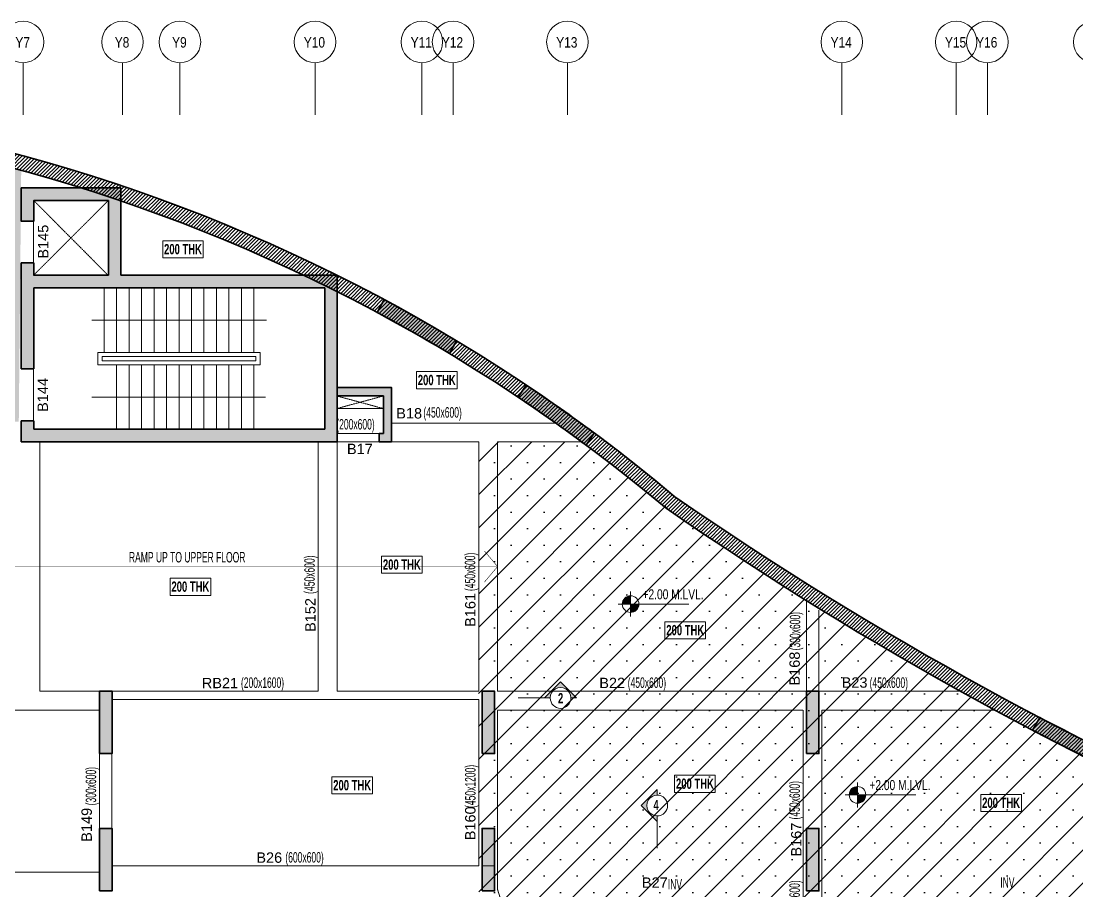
# Model space of a CAD drawing. Header units: millimetres. Extents: x -8 to 75727, y 28 to 63523.
# Drawn here: x 22063 to 47455, y 42611 to 63523 of the extents above; entities that cross this region are included whole.
import ezdxf
from ezdxf.enums import TextEntityAlignment as Align

# ---------------------------------------------------------------- set-up
doc = ezdxf.new("R2010")
doc.units = ezdxf.units.MM
doc.linetypes.add('Grid Line', pattern=[2222.5, 1270, -317.4999999999999, 317.4999999999999, -317.4999999999999])
doc.linetypes.add('HIDDEN', pattern=[0.375, 0.25, -0.125])
for name, color, linetype, lineweight in [('A-ANNO-DIMS', 8, 'Continuous', 15), ('A-DETL-MISC', 35, 'Continuous', 15), ('A-FLOR-IDEN', 11, 'Continuous', 9), ('A-GRIDS', 8, 'Continuous', 9), ('A-HIDD-ABVE', 8, 'HIDDEN', 20), ('G-____-____-DIMS', 7, 'Continuous', 9), ('G-ANNO-SYMB', 1, 'Continuous', 9), ('S-BEAM', 7, 'Continuous', 18), ('S-BEAM-IDEN', 2, 'Continuous', 9), ('S-COL HATCH', 9, 'Continuous', 0), ('S-COLS', 5, 'Continuous', 35), ('S-GRIDS', 8, 'Continuous', 9)]:
    doc.layers.add(name, color=color, linetype=linetype, lineweight=lineweight)
doc.layers.add('Beam Nos', color=7, linetype='Continuous')
doc.layers.add('HATCH', color=8, linetype='Continuous')
doc.styles.add('Arial Narrow', font='ARIALN.TTF', dxfattribs={"height": 399.9999999999996})
doc.styles.add('Dim.s & Anno.(Misc.)', font='ARIALN.TTF')
doc.styles.add('SC-BBS1', font='SansSerif')
doc.styles.add('Swis721 LtCn BT', font='swisscl.ttf', dxfattribs={"width": 0.9, "height": 233.3551617873649})
doc.styles.add('Swis721 LtCn BT_1', font='swisscl.ttf', dxfattribs={"height": 239.9999999999999})
doc.styles.add('Swis721 LtCn BT_B', font='', dxfattribs={"width": 0.9, "height": 246.9183359013865})
doc.styles.get('Swis721 LtCn BT_B').set_extended_font_data('Swis721 LtCn BT', bold=True)
doc.dimstyles.new('A-GFC-100', dxfattribs={"dimscale": 100, "dimtxt": 1.75, "dimasz": 1.5, "dimexe": 1.5, "dimexo": 0, "dimgap": 1, "dimtad": 1, "dimdsep": 46, "dimtxsty": 'Dim.s & Anno.(Misc.)', "dimblk": 'ARCHTICK', "dimcen": 0, "dimdle": 1.5, "dimclrd": 256, "dimclre": 8, "dimclrt": 6, "dimazin": 2, "dimtfac": 1, "dimtix": 1, "dimtmove": 2, "dimatfit": 3, "dimfxl": 1, "dimtolj": 1, "dimlwd": -1, "dimlwe": 9, "dimarcsym": 0})

# ---------------------------------------------------------------- blocks, each defined once
blk = doc.blocks.new('_ARCHTICK')
at = {"color": 0, "linetype": 'ByBlock', "const_width": 0.15}
blk.add_lwpolyline([(-0.5, -0.5), (0.5, 0.5)], dxfattribs=at)
blk = doc.blocks.new('Spot Elevations - M_Spot Elevation - Target Filled-23738-FIRST FLOOR  FRAMING PLAN _NTA_')
at = {"layer": 'G-____-____-DIMS'}
h = blk.add_hatch(color=256, dxfattribs=at)
edge = h.paths.add_edge_path(flags=0)
edge.add_line((1.6e-15, 0), (-1.999999999999998, 0))
edge.add_arc((-2.6e-15, 1.9e-15), 1.999999999999994, 90.00000000000023, 180.0000000000001, ccw=False)
edge.add_line((1.6e-15, 1.999999999999998), (1.6e-15, 0))
h = blk.add_hatch(color=256, dxfattribs=at)
edge = h.paths.add_edge_path(flags=0)
edge.add_line((1.6e-15, 0), (2.000000000000003, 0))
edge.add_arc((9e-15, -5.8e-15), 1.999999999999992, 269.9999999999993, 359.99999999999983, ccw=False)
edge.add_line((1.6e-15, -1.999999999999999), (1.6e-15, 0))
for p, q in [((1.9e-15, -2.999999999999999), (1.9e-15, 2.999999999999999)), ((-2.999999999999997, 0), (14, 0))]:
    blk.add_line(p, q, dxfattribs=at)
blk.add_circle((1.6e-15, 0), 2.000000000000001, dxfattribs=at)
blk = doc.blocks.new('Detail View - M_Section Head - Structural Type 1-785420-STILT FLOOR FRAMING PLAN')
at = {"layer": 'G-ANNO-SYMB'}
h = blk.add_hatch(color=9, dxfattribs=at)
edge = h.paths.add_edge_path(flags=0)
edge.add_line((-8.500000000000005, -4e-16), (-9.8556349186104, -4e-16))
edge.add_line((-9.8556349186104, 0), (-5.988771130054798, 3.866863788555649))
edge.add_line((-5.988771130054798, 3.866863788555649), (-2.121907341499162, -3.15e-14))
edge.add_line((-2.121907341499162, -3.21e-14), (-3.500000000000005, -3.77e-14))
edge.add_arc((-6.000000000000005, 1.5e-15), 2.499999999999998, 359.9999999999996, 540.0000000000001)
for p, q in [((-5.988771130054798, 3.866863788555649), (-9.8556349186104, -2.1e-15)), ((-5.988771130054798, 3.866863788555649), (-2.121907341499185, -8.5e-15)), ((-8.500000000000005, -4e-16), (-9.855634918610399, -4e-16)), ((-3.500000000000005, -8.8e-15), (-2.121907341499186, -8.8e-15))]:
    blk.add_line(p, q, dxfattribs=at)
at = {"layer": 'G-ANNO-SYMB', "color": 5}
for p, q in [((-5.988771130054798, 3.866863788555649), (-9.8556349186104, 0)), ((-2.121907341499162, -3.17e-14), (-5.988771130054798, 3.866863788555649)), ((-9.8556349186104, -4e-16), (-8.500000000000005, -4e-16)), ((-3.500000000000005, -3.77e-14), (4.242053689179703, -6e-15)), ((-3.500000000000005, -3.77e-14), (-2.121907341499162, -3.21e-14))]:
    blk.add_line(p, q, dxfattribs=at)
at = {"layer": 'G-ANNO-SYMB'}
blk.add_arc((-6.000000000000005, 1.7e-15), 2.500000000000002, 359.9999999999993, 179.9999999999996, dxfattribs=at)
at = {"layer": 'G-ANNO-SYMB', "color": 5}
for centre, radius, start, end in [((-6.000000000000005, 1.5e-15), 2.499999999999998, 359.9999999999996, 180.0000000000001), ((-6.000000000000005, 1.95e-14), 2.500000000000002, 180, 359.9999999999983)]:
    blk.add_arc(centre, radius, start, end, dxfattribs=at)
blk = doc.blocks.new('A$C89844c14')
at = {"layer": 'S-COL HATCH', "transparency": 33554687}
h = blk.add_hatch(dxfattribs=at)
h.set_pattern_fill('ANSI31', color=256, scale=500)
h.set_pattern_definition([(45, (-31243118.95039071, 21573255.04475099), (-44.19417382415922, 44.19417382415922), [])])
edge = h.paths.add_edge_path()
edge.add_line((-12641.36437787861, -10574.03004626185), (46763.39400777965, -10574.03004626185))
edge.add_line((46763.39400777965, -10574.03004626185), (50158.63604889065, -10423.83620051294))
edge.add_line((50158.63604889065, -10423.83620051294), (50158.63604889065, 18363.45195051283))
edge.add_arc((65986.83610693365, 101151.7779547721), 84287.8332837242, 235.3318360843077, 259.1763076908551, ccw=False)
edge.add_arc((-8442.753611341119, 269.379661232233), 41199.68046838963, 49.9961516128636, 101.0852321286915)
edge.add_line((-16364.17637338489, 40700.36693736166), (-15223.62516012043, 21151.17039509863))
edge.add_line((-15223.62516012043, 21151.17039509863), (-12641.36437787861, 21151.17039486021))
edge.add_line((-12641.36437787861, 21151.17039486021), (-12641.36437787861, -10574.03004626185))
edge = h.paths.add_edge_path(flags=16)
edge.add_line((-12291.36437835544, -10224.03004578501), (46755.65639505535, -10224.03004578501))
edge.add_line((46755.65639505535, -10224.03004578501), (49808.63604841381, -10088.97671297937))
edge.add_line((49808.63604841381, -10088.97671297937), (49808.63604841381, 18074.53277989477))
edge.add_arc((65986.83610427752, 101151.777949918), 84637.83327854906, 235.3207608542366, 258.9803174311657, ccw=False)
edge.add_arc((-8442.753610882908, 269.3796631880104), 40849.68046623029, 49.97334944151059, 100.6567920093794)
edge.add_line((-15996.90336217731, 40414.50658699125), (-14893.4499033913, 21501.17039509863))
edge.add_line((-14893.4499033913, 21501.17039509863), (-12291.36437835544, 21501.17039462179))
edge.add_line((-12291.36437835544, 21501.17039462179), (-12291.36437835544, -10224.03004578501))
h = blk.add_hatch(color=256, dxfattribs=at)
h.dxf.hatch_style = 1
h.paths.add_polyline_path([(9116.98672829941, 37152.32847986743), (4718.410191729665, 37152.32847986743), (4718.410191729665, 38940.81823940575, 0.0061394084809778), (3764.870239019394, 39252.32868109271), (2318.410443499685, 39252.32868109271), (2318.410355761647, 38452.32847986743), (2618.410192206502, 38452.32847986743), (2618.410192206502, 38952.32868109271), (4418.410191729665, 38952.32868109271), (4418.410191729665, 37152.32847986743), (2618.410192206502, 37152.32847986743), (2618.410192206502, 37452.32847986743), (2318.410271838307, 37452.32847986743), (2318.410166934133, 34902.32847986743), (2618.410191729665, 34902.32847986743), (2618.410191729665, 36852.32847986743), (9618.410192206504, 36852.32847986743), (9618.410192206504, 33452.32847962901), (2618.410191729665, 33452.32847962901), (2618.410191729665, 33652.32847986743), (2318.410192206502, 33652.32847986743), (2318.410192206502, 33152.32847962901), (9918.41019268334, 33152.32847962901), (9918.41019268334, 36759.98198723793, 0.005461092932289)])
h = blk.add_hatch(color=256, dxfattribs=at)
h.dxf.hatch_style = 1
h.paths.add_polyline_path([(4718.410191729665, 39252.32868109271), (3764.870239019394, 39252.32868109271, -0.0061394084809777), (4718.410191729665, 38940.81823940575)])
h = blk.add_hatch(color=256, dxfattribs=at)
h.dxf.hatch_style = 1
h.paths.add_polyline_path([(9916.488125164064, 37152.32847986743), (9116.98672829941, 37152.32847986743, -0.0054610929322891), (9918.41019268334, 36759.98198723793)])
h = blk.add_hatch(color=256, dxfattribs=at)
h.dxf.hatch_style = 1
h.paths.add_polyline_path([(11048.92116140947, 36566.86073822156), (10883.09765475243, 36258.63587787375, -0.0119099194119703), (12621.80857507884, 35269.11350852624), (12787.81885411963, 35577.68553232029, 0.011811406777988)])
h = blk.add_hatch(color=256, dxfattribs=at)
h.dxf.hatch_style = 1
h.paths.add_polyline_path([(11228.40951917693, 34451.18865903467), (9918.410194970667, 34451.16267657652), (9918.412713244557, 34251.15960171819), (11028.40955301747, 34251.18161733449), (11028.44738690555, 33351.16267636418), (10928.43067152798, 33351.18271977827), (10928.43461797759, 33152.32848249003), (11228.43530390039, 33151.15871177241), (11228.4095191732, 33351.16267636791)])
h = blk.add_hatch(color=256, dxfattribs=at)
h.dxf.hatch_style = 1
h.paths.add_polyline_path([(14465.38931171223, 34513.35306438059), (14270.55549418181, 34222.59580556676, -0.0119099194350363), (15905.50230845436, 33069.67815620452), (16100.55556829646, 33360.76290838793, 0.0118114067623344)])
h = blk.add_hatch(color=256, dxfattribs=at)
h.dxf.hatch_style = 1
h.paths.add_polyline_path([(4204.063150979578, 25652.33504745737), (4504.063152655959, 25652.33504838869), (4504.063148930669, 27152.33504838869), (4204.063146788627, 27152.33504745737)])
h = blk.add_hatch(color=256, dxfattribs=at)
h.dxf.hatch_style = 1
h.paths.add_polyline_path([(4204.063264600932, 25652.3350940235), (4504.063262552023, 25652.3350940235), (4504.063262552023, 27152.3350940235), (4204.063264600932, 27152.3350940235)])
h = blk.add_hatch(color=256, dxfattribs=at)
h.dxf.hatch_style = 1
h.paths.add_polyline_path([(13404.06315256283, 25652.33507237211), (13704.06315097958, 25652.33507307246), (13704.06314678862, 27152.33507307246), (13404.06314883753, 27152.33507237211)])
h = blk.add_hatch(color=256, dxfattribs=at)
h.dxf.hatch_style = 1
h.paths.add_polyline_path([(13404.06326432153, 25652.3350940235), (13704.06326413527, 25652.3350940235), (13704.06326413527, 27152.3350940235), (13404.06326432153, 27152.3350940235)])
h = blk.add_hatch(color=256, dxfattribs=at)
h.dxf.hatch_style = 1
h.paths.add_polyline_path([(21204.06315097958, 25652.33509332687), (21504.06315265596, 25652.3350940235), (21504.06314893067, 27152.3350940235), (21204.06314678863, 27152.33509332687)])
h = blk.add_hatch(color=256, dxfattribs=at)
h.dxf.hatch_style = 1
h.paths.add_polyline_path([(21204.06326460093, 25652.3350940235), (21504.06326255202, 25652.3350940235), (21504.06326255202, 27152.3350940235), (21204.06326460093, 27152.3350940235)])
h = blk.add_hatch(color=256, dxfattribs=at)
h.dxf.hatch_style = 1
h.paths.add_polyline_path([(28423.99673158675, 25307.0760040693), (28605.68384588138, 25607.67662080005, -0.0060300541328902), (26819.177078031, 26518.35735208914), (26637.80549352989, 26218.27875832841, 0.0060046413283246)])
h = blk.add_hatch(color=256, dxfattribs=at)
h.dxf.hatch_style = 1
h.paths.add_polyline_path([(4204.063160292804, 22352.34438299015), (4504.063158709556, 22352.34438392148), (4504.063155915588, 23852.34438392147), (4204.063156101852, 23852.34438299015)])
h = blk.add_hatch(color=256, dxfattribs=at)
h.dxf.hatch_style = 1
h.paths.add_polyline_path([(4204.063262738287, 22352.34442955628), (4504.063261155039, 22352.34442955628), (4504.063261155039, 23852.34442955628), (4204.063262738287, 23852.34442955628)])
h = blk.add_hatch(color=256, dxfattribs=at)
h.dxf.hatch_style = 1
h.paths.add_polyline_path([(13404.06315815076, 22352.34440836683), (13704.06315982714, 22352.34440860152), (13704.06315610185, 23852.34440860152), (13404.06315489113, 23852.34440836683)])
h = blk.add_hatch(color=256, dxfattribs=at)
h.dxf.hatch_style = 1
h.paths.add_polyline_path([(13404.06326292455, 22352.34442955628), (13704.06326273829, 22352.34442955628), (13704.06326273829, 23852.34442955628), (13404.06326292455, 23852.34442955628)])
h = blk.add_hatch(color=256, dxfattribs=at)
h.dxf.hatch_style = 1
h.paths.add_polyline_path([(21204.0631602928, 22352.34442885593), (21504.06315870956, 22352.34442955628), (21504.06315591559, 23852.34442955628), (21204.06315610185, 23852.34442885593)])
h = blk.add_hatch(color=256, dxfattribs=at)
h.dxf.hatch_style = 1
h.paths.add_polyline_path([(21204.06326273829, 22352.34442955628), (21504.06326115504, 22352.34442955628), (21504.06326115504, 23852.34442955628), (21204.06326273829, 23852.34442955628)])
at = {"layer": 'S-COLS'}
for p, q in [((4718.410191729665, 39252.32868109271, 5.384398549e-07), (2318.410443499685, 39252.32868109271, 3.28693309e-07)), ((4718.410191729665, 37152.32847986743, 2.087540928e-07), (4718.410191729665, 39252.32868109271, 5.384398549e-07)), ((2618.410192206502, 38952.32868109271), (4418.410191729665, 38952.32868109271, 5.384398549e-07)), ((4418.410191729665, 37152.32847986743, 2.087540928e-07), (4418.410191729665, 38952.32868109271, 5.384398549e-07)), ((4418.410191729665, 37152.32847986743, 2.087540928e-07), (2618.410192206502, 37152.32847986743)), ((9918.41019268334, 37152.32847986743), (4718.410191729665, 37152.32847986743, 2.087540928e-07)), ((9918.41019268334, 33152.32847962901), (9918.41019268334, 37152.32847986743)), ((2618.410191729665, 36852.32847986743), (9618.410192206504, 36852.32847986743)), ((2618.410191729665, 34902.32847986743), (2618.410191729665, 36852.32847986743)), ((9618.410192206504, 36852.32847986743), (9618.410192206504, 33452.32847962901)), ((2318.410192206502, 34902.32847986743), (2618.410191729665, 34902.32847986743)), ((2318.410192206502, 33652.32847986743), (2318.410192206502, 33152.32847962901)), ((2618.410191729665, 33652.32847986743), (2318.410192206502, 33652.32847986743)), ((2618.410191729665, 33452.32847962901), (2618.410191729665, 33652.32847986743)), ((9618.410192206504, 33452.32847962901), (2618.410191729665, 33452.32847962901)), ((2318.410192206502, 33152.32847962901), (9918.41019268334, 33152.32847962901))]:
    blk.add_line(p, q, dxfattribs=at)
for points, elevation in [([(-12641.36437787861, -10574.03004626185), (46763.39400777965, -10574.03004626185), (50158.63604889065, -10423.83620051294), (50158.63604889065, 18363.45195051283, -0.104418166803797), (18042.01030120998, 31828.38711067289, 0.2266855225477514), (-16364.17637338489, 40700.36693736166), (-15223.62516012043, 21151.17039509863), (-12641.36437787861, 21151.17039486021)], -9.701837e-10), ([(-12291.36437835544, -10224.03004578501), (46755.65639505535, -10224.03004578501), (49808.63604841381, -10088.97671297937), (49808.63604841381, 18074.53277989477, -0.1036025941680122), (17829.4674840942, 31549.83351107687, 0.2248253873117498), (-15996.90336217731, 40414.50658699125), (-14893.4499033913, 21501.17039509863), (-12291.36437835544, 21501.17039462179)], -3.2951e-10)]:
    blk.add_lwpolyline(points, format="xyb", close=True, dxfattribs=dict(at, elevation=elevation))
at = {"layer": 'S-COLS', "elevation": -9.924532e-10}
for points in [[(2618.410192206502, 38952.32868109271), (2618.410192206502, 38452.32847986743), (2318.410355761647, 38452.32847986743), (2318.410443499685, 39252.32868109271)], [(2618.410192206502, 37152.32847986743), (2618.410192206502, 37452.32847986743), (2318.410271838307, 37452.32847986743), (2318.410166934133, 34902.32851753757)], [(9918.410194970667, 34451.16267657652), (11228.40951917693, 34451.18865903467), (11228.4095191732, 33351.16267636791), (11228.43530390039, 33151.15871177241), (10928.43461797759, 33152.32848249003), (10928.43067152798, 33351.18271977827), (11028.44738690555, 33351.16267636418), (11028.40955301747, 34251.18161733449), (9918.412713244557, 34251.15960171819), (9918.410194970667, 34451.16267657652)]]:
    blk.add_lwpolyline(points, dxfattribs=at)
at = {"layer": 'S-COLS', "elevation": -8.166589e-10}
for points in [[(12787.81885708123, 35577.6855305396, 0.011811406798394), (11048.92116140947, 36566.86073822156), (10883.09765475243, 36258.63587787375, -0.0119099194119703), (12621.80857507884, 35269.11350852624), (12787.81885428726, 35577.68553263322)], [(14465.38931160793, 34513.35306422413), (14270.55549418181, 34222.59580556676, -0.0119099194350363), (15905.50230845436, 33069.67815620452), (16100.55556829646, 33360.76290838793, 0.0118114067829311), (14465.38930881396, 34513.35306632147)], [(26637.80548092351, 26218.27876495197, 0.0060046413709705), (28423.99673158675, 25307.0760040693), (28605.68384588138, 25607.67662080005, -0.0060300541328902), (26819.177078031, 26518.35735208914), (26637.8054930307, 26218.2787575014)]]:
    blk.add_lwpolyline(points, format="xyb", dxfattribs=at)
for points in [[(4204.063150979578, 25652.33504745737), (4504.063152655959, 25652.33504838869), (4504.063148930669, 27152.33504838869), (4204.063146788627, 27152.33504745737)], [(4204.063264600932, 25652.3350940235), (4504.063262552023, 25652.3350940235), (4504.063262552023, 27152.3350940235), (4204.063264600932, 27152.3350940235)], [(13404.06315256283, 25652.33507237211), (13704.06315097958, 25652.33507307246), (13704.06314678862, 27152.33507307246), (13404.06314883753, 27152.33507237211)], [(13404.06326432153, 25652.3350940235), (13704.06326413527, 25652.3350940235), (13704.06326413527, 27152.3350940235), (13404.06326432153, 27152.3350940235)], [(21204.06315097958, 25652.33509332687), (21504.06315265596, 25652.3350940235), (21504.06314893067, 27152.3350940235), (21204.06314678863, 27152.33509332687)], [(21204.06326460093, 25652.3350940235), (21504.06326255202, 25652.3350940235), (21504.06326255202, 27152.3350940235), (21204.06326460093, 27152.3350940235)], [(4204.063160292804, 22352.34438299015), (4504.063158709556, 22352.34438392148), (4504.063155915588, 23852.34438392147), (4204.063156101852, 23852.34438299015)], [(4204.063262738287, 22352.34442955628), (4504.063261155039, 22352.34442955628), (4504.063261155039, 23852.34442955628), (4204.063262738287, 23852.34442955628)], [(13404.06315815076, 22352.34440836683), (13704.06315982714, 22352.34440860152), (13704.06315610185, 23852.34440860152), (13404.06315489113, 23852.34440836683)], [(13404.06326292455, 22352.34442955628), (13704.06326273829, 22352.34442955628), (13704.06326273829, 23852.34442955628), (13404.06326292455, 23852.34442955628)], [(21204.0631602928, 22352.34442885593), (21504.06315870956, 22352.34442955628), (21504.06315591559, 23852.34442955628), (21204.06315610185, 23852.34442885593)], [(21204.06326273829, 22352.34442955628), (21504.06326115504, 22352.34442955628), (21504.06326115504, 23852.34442955628), (21204.06326273829, 23852.34442955628)]]:
    blk.add_lwpolyline(points, close=True, dxfattribs=at)
blk = doc.blocks.new('Grid - Type 1 Structural-6743905-9TH FLOOR LVL')
at = {"layer": 'A-GRIDS'}
blk.add_circle((0, 0), 4.000000000000003, dxfattribs=at)
blk = doc.blocks.new('A$C45bf0ae9')
at = {"layer": 'S-GRIDS', "linetype": 'Grid Line'}
for p, q in [((2364.999999999946, 41014.02994187338), (2364.999999999949, 42264.02994187338)), ((4754.999999999942, 41014.02994187338), (4754.999999999942, 42264.02994187338)), ((6134.999999999949, 41014.02994187338), (6134.999999999949, 42264.02994187338)), ((9384.999999999953, 41014.02994187338), (9384.999999999953, 42264.02994187338)), ((11954.99999999996, 41014.02994187336), (11954.99999999996, 42264.02994187336)), ((12704.99999999994, 41014.02994187336), (12704.99999999994, 42264.02994187336)), ((15454.99999999994, 41014.02994187335), (15454.99999999994, 42264.02994187336)), ((22055.00000000005, 41014.02994187335), (22055.00000000005, 42264.02994187335)), ((24805.00000000005, 41014.02994187333), (24805.00000000005, 42264.02994187333)), ((25555.00000000003, 41014.02994187333), (25555.00000000003, 42264.02994187333))]:
    blk.add_line(p, q, dxfattribs=at)
at = {"layer": 'A-GRIDS', "xscale": 124.9999999999999, "yscale": 124.9999999999999, "zscale": 124.9999999999999}
for p in [(2364.999999999942, 42764.02994187336), (4754.999999999937, 42764.02994187336), (6134.999999999945, 42764.02994187336), (9384.999999999942, 42764.02994187336), (11954.99999999995, 42764.02994187335), (12704.99999999993, 42764.02994187335), (15454.99999999993, 42764.02994187333), (22055.00000000004, 42764.02994187333), (24805.00000000003, 42764.02994187332), (25555.00000000002, 42764.02994187332), (28125.00000000003, 42764.02994187332)]:
    blk.add_blockref('Grid - Type 1 Structural-6743905-9TH FLOOR LVL', p, dxfattribs=at)
at = {"layer": 'A-GRIDS', "lineweight": 18, "char_height": 249.9999999999999, "attachment_point": 1, "style": 'Arial Narrow'}
for s, insert, width in [('Y7', (2178.597413103751, 42878.53991948889), 440.9281249999996), ('Y8', (4568.597413103744, 42878.53991948889), 440.9281249999996), ('Y9', (5948.597413103751, 42878.53991948889), 440.9281249999996), ('Y10', (9116.09741310375, 42878.53991948889), 641.3499999999995), ('Y11', (11686.09741310376, 42878.53991948887), 641.3499999999995), ('Y12', (12436.09741310373, 42878.53991948887), 641.3499999999995), ('Y13', (15186.09741310374, 42878.53991948887), 641.3499999999995), ('Y14', (21786.09741310384, 42878.53991948885), 641.3499999999995), ('Y15', (24536.09741310383, 42878.53991948885), 641.3499999999995), ('Y16', (25286.09741310382, 42878.53991948885), 641.3499999999995)]:
    blk.add_mtext(s, dxfattribs=dict(at, insert=insert, width=width))
blk = doc.blocks.new('A$Cf8d4ec59')
at = {"layer": 'A-DETL-MISC'}
for p, q in [((-5300.000001907349, -5.0067901611e-06), (-5300.000001907349, -1550.005597352982)), ((-5000.000005722046, -5.0067901611e-06), (-5000.000005722046, -1550.005597352982)), ((-4700.000005722046, -5.0067901611e-06), (-4700.000005722046, -1550.005597352982)), ((-4400.000001907349, -5.0067901611e-06), (-4400.000001907349, -1550.005597352982)), ((-4100.000001907349, -5.0067901611e-06), (-4100.000001907349, -1550.005597352982)), ((-3800.000001907349, -5.0067901611e-06), (-3800.000001907349, -1550.005597352982)), ((-3500.000005722046, -5.0067901611e-06), (-3500.000005722046, -1550.005597352982)), ((-3200.000005722046, -5.0067901611e-06), (-3200.000005722046, -1550.005597352982)), ((-2900.000001907349, -5.0067901611e-06), (-2900.000001907349, -1550.005597352982)), ((-2600.000001907349, -5.0067901611e-06), (-2600.000001907349, -1550.005597352982)), ((-2300.000001907349, -5.0067901611e-06), (-2300.000001907349, -1549.994012117386)), ((-2000.000005722046, -5.0067901611e-06), (-2000.000005722046, -1549.994012117386)), ((-1700.000005722046, -5.0067901611e-06), (-1700.000005722046, -1549.994012117386)), ((-5000.000005722046, -3400.00000500679), (-5000.000005722046, -1850.005112886429)), ((-4700.000005722046, -3400.00000500679), (-4700.000005722046, -1850.004632234573)), ((-4400.000001907349, -3400.00000500679), (-4400.000001907349, -1850.00414776802)), ((-4100.000001907349, -3400.00000500679), (-4100.000001907349, -1850.003667116165)), ((-3800.000001907349, -3400.00000500679), (-3800.000001907349, -1850.003182649612)), ((-3500.000005722046, -3400.00000500679), (-3500.000005722046, -1850.002698183059)), ((-3200.000005722046, -3400.00000500679), (-3200.000005722046, -1850.002217531204)), ((-2900.000001907349, -3400.00000500679), (-2900.000001907349, -1850.001733064651)), ((-2600.000001907349, -3400.00000500679), (-2600.000001907349, -1850.001252412796)), ((-2300.000001907349, -3400.00000500679), (-2300.000001907349, -1850.000771760941)), ((-2000.000005722046, -3400.00000500679), (-2000.000005722046, -1850.000287294388)), ((-1700.000005722046, -3400.00000500679), (-1700.000005722046, -1850.000287294388))]:
    blk.add_line(p, q, dxfattribs=at)
for points in [[(-1550.000001907348, -1549.999802827835), (-1550.000001907348, -1849.999806642532), (-5450.000005722046, -1850.005597352981), (-5450.000005722046, -1550.005597352982)], [(-1650.000001907348, -1649.999943971634), (-1650.000001907348, -1749.999940156936), (-5350.000001907349, -1750.00546002388), (-5350.000001907349, -1650.00546002388)]]:
    blk.add_lwpolyline(points, close=True, dxfattribs=at)
at = {"layer": 'A-ANNO-DIMS', "ltscale": 500}
for points in [[(-1400.000001907348, -775.0005238056183), (-5600.001485824584, -774.9584209918976)], [(-5599.998933792114, -2624.961293458939), (-1424.103029251098, -2625.000146150589)]]:
    blk.add_leader(points, dimstyle='A-GFC-100', override={"dimasz": 0.002, "dimtad": 0, "dimfxl": 0.18, "dimarcsym": 1}, dxfattribs=at)

msp = doc.modelspace()

# ---------------------------------------------------------------- hatches: boundary and pattern name
at = {"layer": 'HATCH'}
h = msp.add_hatch(dxfattribs=at)
h.set_pattern_fill('TRIANG', color=9, scale=1500)
h.set_pattern_definition([(60, (-31343267.20117182, 21493494.98079984), (-281.2499994554893, 487.1392893143734), [281.25, -281.25]), (120, (-31343267.20117182, 21493494.98079984), (-562.4999994554892, 3.143734856e-07), [281.2499999999996, -281.2499999999996]), (0, (-31343407.82617182, 21493738.55044434), (281.25, 487.139289), [281.25, -281.25])])
edge = h.paths.add_edge_path()
edge.add_line((11950.46094537659, 36008.78680278236), (7454.742372860595, 36008.78680278981))
edge.add_line((7454.742372860595, 36008.78680278981), (7454.742372860595, 41759.95426668847))
edge.add_line((7454.742372860595, 41759.95426668847), (4852.656847824738, 41759.9542671653))
edge.add_line((4852.656847824738, 41759.9542671653), (3746.862384167895, 60713.41558170939))
edge.add_line((3746.862384167895, 60713.41558170939), (3749.203389038727, 60673.29045905792))
edge.add_line((3749.203389038727, 60673.29045905792), (6790.860039477632, 61127.84087643647))
edge.add_line((6790.860039477632, 61127.84087643647), (9867.117782627627, 61352.46852182471))
edge.add_line((9867.117782627627, 61352.46852182471), (12933.12097100673, 61345.31986701363))
edge.add_line((12933.12097100673, 61345.31986701363), (15974.05872216208, 61122.60072510564))
edge.add_line((15974.05872216208, 61122.60072510564), (22064.94752843438, 59935.61152963215))
edge.add_line((22064.94752843438, 59935.61152963215), (22006.87172313912, 53890.98264811435))
edge.add_line((22006.87172313912, 53890.98264811435), (16596.31234913824, 53858.77277057493))
edge.add_line((16596.31234913824, 53858.77277057493), (16596.31235188751, 47409.96590164924))
edge.add_line((16596.31235188751, 47409.96590164924), (16166.020216891, 47408.77938169861))
edge.add_line((16166.020216891, 47408.77938169861), (16150.16990285499, 46658.7793816837))
edge.add_line((16150.16990285499, 46658.7793816837), (14582.19044116272, 46658.77993789935))
edge.add_line((14582.19044116272, 46658.77993789935), (14582.19044115899, 43358.78955072039))
edge.add_line((14582.19044115899, 43358.78955072039), (14582.19044115899, 43358.78871720904))
edge.add_line((14582.19044115899, 43358.78871720904), (14573.05430189653, 42608.78871721276))
edge.add_line((14573.05430189653, 42608.78871721276), (14591.32658045499, 36458.78680274883))
h = msp.add_hatch(dxfattribs=at)
h.set_pattern_fill('SACNCR', color=256, scale=6000)
h.set_pattern_definition([(45, (-31343267.20117182, 21493494.98079984), (-397.747564417433, 397.747564417433), []), (45, (-31342869.45360582, 21493494.98079984), (-397.747564417433, 397.747564417433), [0, -562.5])])
h.paths.add_polyline_path([(35538.74454204871, 53408.7727717782), (36675.42110369114, 52543.0750837239), (38312.39321413396, 51304.54001359144), (39775.25213752075, 50336.98384845877), (41212.69413023574, 49427.85365169743), (42540.1144815175, 48623.59596171478), (43702.56889698041, 47946.21341409781), (45398.64539829774, 47001.50813412913), (50067.28026145457, 44654.56949927532), (52085.8017832203, 43748.26260447377), (53730.81234595685, 43056.06951338672), (57248.28082946075, 41709.95422486463), (33339.38268201185, 41709.95422486463), (33061.1405704817, 42608.78871720904), (33071.31237256287, 53409.94254249209)])

# ---------------------------------------------------------------- linework, layer by layer
at = {"layer": 'A-FLOR-IDEN', "color": 8, "flags": 128}
for points in [[(26444.91080122573, 58242.11332075545), (26444.91080122573, 57830.28792393082), (25467.41080122573, 57830.28792393082), (25467.41080122573, 58242.11332075545)], [(26444.91080122573, 58242.11332075545), (26444.91080122573, 57830.28792393082), (25467.41080122573, 57830.28792393082), (25467.41080122573, 58242.11332075545)], [(32547.54882818966, 55095.30619666228), (32547.54882818966, 54683.48079983765), (31570.04882818966, 54683.48079983765), (31570.04882818966, 55095.30619666228)], [(32547.54882818966, 55095.30619666228), (32547.54882818966, 54683.48079983765), (31570.04882818966, 54683.48079983765), (31570.04882818966, 55095.30619666228)], [(38524.41080122574, 49082.11332075545), (38524.41080122574, 48670.28792393083), (37546.91080122574, 48670.28792393083), (37546.91080122574, 49082.11332075545)], [(38524.41080122574, 49082.11332075545), (38524.41080122574, 48670.28792393083), (37546.91080122574, 48670.28792393083), (37546.91080122574, 49082.11332075545)], [(30512.91080122573, 45353.61332075545), (30512.91080122573, 44941.78792393082), (29535.41080122573, 44941.78792393082), (29535.41080122573, 45353.61332075545)], [(30512.91080122573, 45353.61332075545), (30512.91080122573, 44941.78792393082), (29535.41080122573, 44941.78792393082), (29535.41080122573, 45353.61332075545)], [(38757.91080122573, 45389.11332075545), (38757.91080122573, 44977.28792393082), (37780.41080122573, 44977.28792393082), (37780.41080122573, 45389.11332075545)], [(38757.91080122573, 45389.11332075545), (38757.91080122573, 44977.28792393082), (37780.41080122573, 44977.28792393082), (37780.41080122573, 45389.11332075545)], [(46120.41080122573, 44931.61332075545), (46120.41080122573, 44519.78792393082), (45142.91080122573, 44519.78792393082), (45142.91080122573, 44931.61332075545)], [(46120.41080122573, 44931.61332075545), (46120.41080122573, 44519.78792393082), (45142.91080122573, 44519.78792393082), (45142.91080122573, 44931.61332075545)]]:
    msp.add_lwpolyline(points, close=True, dxfattribs=at)
at = {"layer": 'A-FLOR-IDEN', "color": 8, "elevation": 6.797408171e-07, "flags": 128}
for points in [[(31708.41082307084, 50658.24245323115), (31708.41082307084, 50246.41705640653), (30730.91082307084, 50246.41705640653), (30730.91082307084, 50658.24245323115)], [(31708.41082307084, 50658.24245323115), (31708.41082307084, 50246.41705640653), (30730.91082307084, 50246.41705640653), (30730.91082307084, 50658.24245323115)], [(26622.41082307084, 50127.74245323115), (26622.41082307084, 49715.91705640652), (25644.91082307084, 49715.91705640652), (25644.91082307084, 50127.74245323115)], [(26622.41082307084, 50127.74245323115), (26622.41082307084, 49715.91705640652), (25644.91082307084, 49715.91705640652), (25644.91082307084, 50127.74245323115)]]:
    msp.add_lwpolyline(points, close=True, dxfattribs=at)
at = {"layer": 'A-HIDD-ABVE', "linetype": 'HIDDEN'}
for p, q in [((22360.65940882026, 59209.9427433821, -1.3217722e-09), (24160.65941063075, 57409.94253986949, -1.3217722e-09)), ((22360.65941110758, 57409.94253986949, -1.3217719e-09), (24160.65940834342, 59209.94273880744, 5.381105355e-07)), ((29660.65940929709, 54208.77189814174, -1.3217722e-09), (30770.65876963122, 54508.79567733654, -1.3217722e-09)), ((29660.66586323215, 54508.77366179848, -1.3217722e-09), (30770.66865233837, 54208.82138560959, -1.3178889e-09))]:
    msp.add_line(p, q, dxfattribs=at)
at = {"layer": 'S-BEAM'}
for p, q in [((22360.65940834342, 58708.7727692599, -1.3217722e-09), (22360.65943348913, 57708.77277529486, -1.3217722e-09)), ((22360.65940834342, 55158.77277510861, -1.3217722e-09), (22360.65943348913, 53908.77277510861, -1.3217722e-09)), ((29660.6698672971, 54208.77472485104, -1.3259082e-09), (30770.67137961222, 54208.82064862796, -1.3217722e-09))]:
    msp.add_line(p, q, dxfattribs=at)
at = {"layer": 'S-BEAM', "linetype": 'HIDDEN'}
for p, q in [((30970.68055364622, 53858.77673636624, -1.3217722e-09), (34920.05101620911, 53858.77673638114, -1.3217722e-09)), ((29660.65940929709, 53608.77673636624, -1.3217722e-09), (30670.87284417583, 53608.79674111181, -1.3217722e-09)), ((22510.65943322836, 47408.77938657129, 6.784172151e-07), (22510.65943295269, 53408.77277386808, 6.783402254e-07)), ((29210.65943370519, 47408.77938657129, 6.784172151e-07), (29210.65943342952, 53408.77277385318, 6.783402254e-07)), ((29660.65943370519, 47408.77938657129, 6.784172151e-07), (29660.65943342952, 53408.77277386808, 6.783402254e-07)), ((33071.31237283482, 47408.77940648669, -1.0726436e-09), (33071.31237256287, 53409.94254249209, -1.1496483e-09)), ((33521.3123725666, 53408.7727717782), (35538.74454204871, 53408.7727717782)), ((33521.31237283482, 47408.77940648669, -1.0726436e-09), (33521.31237256287, 53408.77277178192, -1.1496333e-09)), ((40950.16989800838, 47411.11896609017, -2.3005787e-09), (40950.16989790781, 49639.77682389193, -2.329176e-09)), ((41250.17001376805, 47411.11896609017, -1.5543074e-09), (41250.1700137159, 49360.48629807183, -1.5713157e-09)), ((22510.65943322463, 47408.77938169488), (23950.16989801212, 47408.77938169115)), ((33521.31237283854, 47408.77938168743), (40950.16989801211, 47408.77938169115)), ((41250.17001376805, 47408.77938169115), (44651.91201345382, 47408.77938169115)), ((24250.59786429761, 47208.77938168743), (33071.31237286089, 47208.77938168743)), ((16446.31695907323, 46958.77938169116), (23945.89359346537, 46958.77938169116)), ((33521.31237286089, 46958.77938168743), (40871.31237220151, 46958.77938168743)), ((33521.31237303598, 42643.98727026829, -1.0115036e-09), (33521.31237286089, 46958.7793816837, -1.0668694e-09)), ((40871.31237219779, 42159.95422484973, -1.4129938e-09), (40871.31237219779, 46958.77938168743, -1.0668694e-09)), ((41321.31237226484, 46958.77938167625), (45473.28623681647, 46958.77938168743)), ((41321.3123723915, 42159.95422485718, -1.0089838e-09), (41321.31237226111, 46958.77938167625, -1.0508536e-09)), ((23945.89347457646, 44109.95844093212, -1.0671584e-09), (23950.59786634652, 45909.94910541796, -1.0671584e-09)), ((24245.89347457646, 44109.95844186344, -1.0671584e-09), (24245.89347721769, 45909.94919264191, -1.0671584e-09)), ((24250.59786290063, 43208.78871720903), (33071.31237302108, 43208.78871720903)), ((33145.88911501078, 43208.78871721276), (33446.31237724184, 43208.78871721276)), ((23945.89359346537, 43058.78871720159), (16446.31695721058, 43058.78871720904)), ((33521.31237303598, 42643.98727027201, -1.1438201e-09), (33671.14905348552, 42159.95422485345, -1.1116888e-09))]:
    msp.add_line(p, q, dxfattribs=at)
at = {"layer": 'S-BEAM', "ltscale": 250000}
for p, q in [((29660.65941158442, 53408.77277177447, -1.3217722e-09), (33071.31237256287, 53408.7727717782)), ((24250.17001376806, 47408.77938169115), (29210.65943370519, 47408.77938168743)), ((29660.65943370519, 47408.77938168743), (33071.31237283854, 47408.77938168743)), ((33071.31237302108, 43208.78871720903, -1.0187509e-09), (33071.31237284226, 47208.77938168743, -1.0700773e-09))]:
    msp.add_line(p, q, dxfattribs=at)
at = {"layer": 'S-BEAM', "const_width": 12.5}
for points, elevation in [([(33204.95463038741, 50033.77608913431), (33521.31237269698, 50408.7760891343), (33204.95463038741, 50783.7760891343)], -1.1111385e-09), ([(18666.80927741287, 50408.78227319443), (33521.31237269698, 50408.78227319443)], -2.506905e-10)]:
    msp.add_lwpolyline(points, dxfattribs=dict(at, elevation=elevation))

# ---------------------------------------------------------------- block references
at = {"layer": 'Beam Nos'}
msp.add_blockref('A$C45bf0ae9', (19746.10634613542, 20258.7835046711), dxfattribs=at)
at = {"layer": 'G-____-____-DIMS', "xscale": 99.99999999999991, "yscale": 99.99999999999991, "zscale": 99.99999999999991}
for p in [(36721.63694498448, 49505.49311696985, -1.5022638e-09), (42178.13694498447, 44918.99311696985, -1.5022638e-09)]:
    msp.add_blockref('Spot Elevations - M_Spot Elevation - Target Filled-23738-FIRST FLOOR  FRAMING PLAN _NTA_', p, dxfattribs=at)
at = {"layer": 'G-ANNO-SYMB', "extrusion": (0, 0, -1), "xscale": 99.99999999999991, "yscale": 99.99999999999991, "zscale": 99.99999999999991}
msp.add_blockref('Detail View - M_Section Head - Structural Type 1-785420-STILT FLOOR FRAMING PLAN', (-34437.50108001141, 47249.48080501953, 1.1459779e-09), dxfattribs=at)
at = {"layer": 'G-ANNO-SYMB', "extrusion": (0, 0, -1), "xscale": 99.99999999999991, "yscale": 99.99999999999991, "zscale": 99.99999999999991, "rotation": 270}
msp.add_blockref('Detail View - M_Section Head - Structural Type 1-785420-STILT FLOOR FRAMING PLAN', (-37360.92310476063, 44063.05404722565), dxfattribs=at)
at = {"layer": 'S-BEAM-IDEN'}
msp.add_blockref('A$Cf8d4ec59', (29360.66388956217, 57108.77277439707, -1.2429527e-09), dxfattribs=at)
at = {"layer": 'S-COL HATCH', "color": 4}
msp.add_blockref('A$C89844c14', (19746.10675121603, 20258.78387206668), dxfattribs=at)

# ---------------------------------------------------------------- texts
at = {"layer": 'A-FLOR-IDEN', "color": 1, "char_height": 246.9183359013865, "width": 1154.999999999998, "attachment_point": 2, "line_spacing_factor": 0.9642671421142559, "style": 'Swis721 LtCn BT_B'}
for insert in [(25956.16080122574, 58164.07133919621), (25956.16080122574, 58164.07133919621), (32058.79882818965, 55017.26421510303), (32058.79882818965, 55017.26421510303), (31219.66082307084, 50580.20047167191, 6.796665251e-07), (31219.66082307084, 50580.20047167191, 6.796665251e-07), (26133.66082307084, 50049.70047167191, 6.796665251e-07), (26133.66082307084, 50049.70047167191, 6.796665251e-07), (38035.66080122573, 49004.0713391962), (38035.66080122573, 49004.0713391962), (30024.16080122574, 45275.57133919621), (30024.16080122574, 45275.57133919621), (38269.16080122574, 45311.0713391962), (38269.16080122574, 45311.0713391962), (45631.66080122573, 44853.5713391962), (45631.66080122573, 44853.5713391962)]:
    msp.add_mtext('200 THK', dxfattribs=dict(at, insert=insert))
at = {"layer": 'Beam Nos', "color": 3, "style": 'SC-BBS1'}
for s, p in [('B145', (22793.26802642403, 58220.01592907557, -1.1459779e-09)), ('B144', (22783.43146907298, 54534.36034924411)), ('B152', (29219.31292076541, 49244.28490392366, -1.1459779e-09)), ('B161', (33065.60679680987, 49366.26298753047, -1.5541164e-09)), ('B168', (40865.8200229047, 47954.43309000009, -1.5263504e-09)), ('B149', (23839.0724857351, 44199.5370949904, -1.1459779e-09)), ('B160', (33065.60679680987, 44234.69532034048, -1.5541164e-09)), ('B167', (40904.98398639766, 43843.14758353555, -1.5263504e-09))]:
    msp.add_text(s, height=250, rotation=90, dxfattribs=at).set_placement(p, align=Align.BOTTOM_CENTER)
for s, p in [('B18', (31395.2506663738, 53893.42609314122, -1.1459779e-09)), ('B17', (30210.2506663738, 53036.92609314123, -1.1459779e-09)), ('B22', (36278.7992355576, 47409.55979689085)), ('B23', (42108.51104029027, 47420.2900657604)), ('RB21', (26845.17845829336, 47407.70121150339)), ('B26', (28030.31277259944, 43211.06913240874)), ('B27', (37304.82564086972, 42608.96637147539))]:
    msp.add_text(s, height=250, dxfattribs=at).set_placement(p, align=Align.BOTTOM_CENTER)
at = {"layer": 'G-____-____-DIMS', "char_height": 239.9999999999999, "width": 1683.880654475457, "attachment_point": 1, "line_spacing_factor": 0.970125592708619, "style": 'Swis721 LtCn BT_1'}
for insert in [(37007.02000562234, 49861.10316438475, -1.5022638e-09), (42463.52000562234, 45274.60316438475, -1.5022638e-09)]:
    msp.add_mtext('+2.00 M.LVL.', dxfattribs=dict(at, insert=insert))
at = {"layer": 'G-ANNO-SYMB', "color": 5, "char_height": 246.9183359013865, "width": 329.9999999999996, "attachment_point": 2, "line_spacing_factor": 0.9642671421142559, "style": 'Swis721 LtCn BT_B'}
for s, insert in [('2', (35037.85725601523, 47365.92710505673, -1.1459779e-09)), ('4', (37334.29882818966, 44798.98079983764))]:
    msp.add_mtext(s, dxfattribs=dict(at, insert=insert))
at = {"layer": 'S-BEAM-IDEN', "style": 'Swis721 LtCn BT', "width": 0.8}
for s, rotation, p in [('(450x600)', 359.9999999999997, (31738.34593231363, 53990.27924330408, -1.5621085e-09)), ('(200x600)', 359.9999999999997, (29643.36747199057, 53704.90500077853, -0.043657844796375)), ('RAMP UP TO UPPER FLOOR', 359.9999999999997, (24655.90152077509, 50508.18669787297)), ('(450x600)', 90.00000000000031, (29123.82621104402, 49751.51082662367, 6.782839191e-07)), ('(450x600)', 90.00000000000031, (32984.47915017365, 49819.53181639561, -1.2059397e-09)), ('(300x600)', 90.00000000000031, (40800.49281778319, 48393.23511840651, -1.2467075e-09)), ('(200x1600)', 359.9999999999997, (27349.71521841122, 47492.11272015297, -1.1164444e-09)), ('(450x600)', 359.9999999999997, (36652.19815981148, 47492.11271502325)), ('(450x600)', 359.9999999999997, (42470.35336226357, 47492.11271502325)), ('(300x600)', 90.00000000000031, (23866.06025453045, 44666.60437160977)), ('(450x1200)', 90.00000000000031, (32991.47915017365, 44603.95695670941, -1.2059397e-09)), ('(450x600)', 90.00000000000031, (40791.47914952172, 44328.10440100976, -1.2059397e-09)), ('(600x600)', 359.9999999999997, (28417.98440072445, 43292.12205053741)), ('INV', 359.9999999999997, (45612.25862948728, 42690.0586583043)), ('INV', 359.9999999999997, (37616.25862948357, 42648.22416594499, -1.3338058e-09)), ('(450x1600)', 90.00000000000031, (40791.47914952172, 41827.48353168616, -1.2059397e-09))]:
    msp.add_text(s, height=250, rotation=rotation, dxfattribs=at).set_placement(p)

doc.saveas('drawing.dxf')
